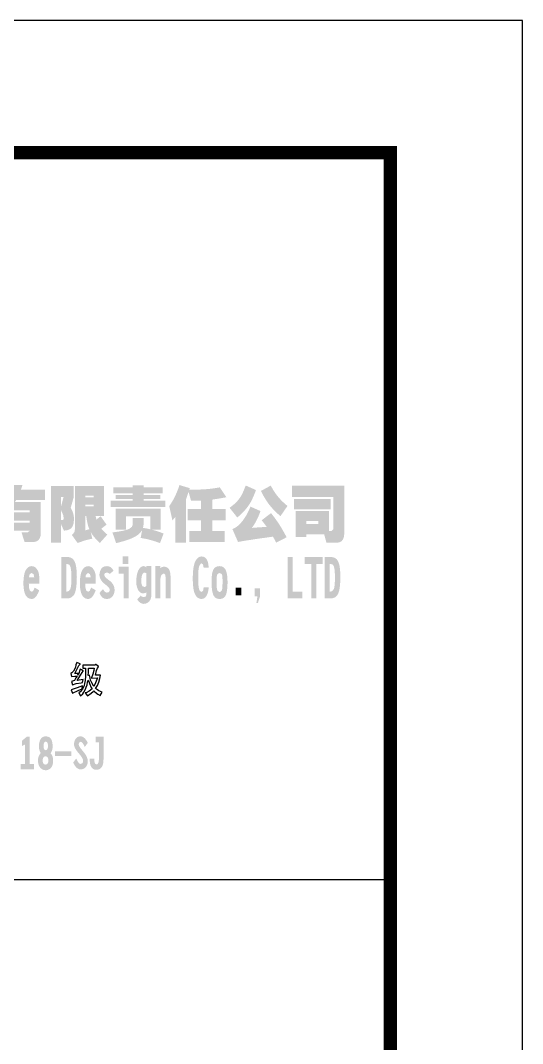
# Model space of a CAD drawing. Extents: x 1417642 to 3570900, y 124798 to 1191112.
# Drawn here: x 1612649 to 1618342, y 749940 to 761548 of the extents above; entities that cross this region are included whole.
import ezdxf

# ---------------------------------------------------------------- set-up
doc = ezdxf.new("R2010")
doc.units = 0
doc.header["$LTSCALE"] = 1000
doc.header["$MEASUREMENT"] = 0
doc.layers.add('PUB_TITLE', color=4, linetype='CONTINUOUS')
doc.layers.add('图戳', color=211, linetype='CONTINUOUS')

msp = doc.modelspace()

# ---------------------------------------------------------------- hatches: boundary and pattern name
at = {"layer": '图戳'}
h = msp.add_hatch(color=256, dxfattribs=at)
h.paths.add_polyline_path([(1612928.8, 756223.6), (1612653.6, 756223.6), (1612665.2, 756257.4), (1612672.3, 756276), (1612545.2, 756276), (1612529.6, 756243.6), (1612519.8, 756223.6), (1612326.4, 756223.6), (1612326.4, 756106.7), (1612451.4, 756106.7), (1612428.2, 756078.2), (1612422, 756071.1), (1612388.7, 756038.2), (1612358.5, 756011.1), (1612331.3, 755989.7), (1612306.9, 755973.7), (1612292.7, 755966.2), (1612343.8, 755837.7), (1612373.1, 755860.8), (1612401.1, 755883.1), (1612416.7, 755895.5), (1612416.7, 755629.7), (1612541.2, 755629.7), (1612541.2, 755759), (1612754.1, 755759), (1612733.7, 755741.2), (1612660.3, 755741.2), (1612696.3, 755629.7), (1612790.6, 755629.7), (1612823.9, 755634.6), (1612849.2, 755647.9), (1612867, 755670.1), (1612876.8, 755701.7), (1612879.5, 755732.4), (1612879.5, 756086.2), (1612587, 756086.2), (1612599.8, 756106.7), (1612928.8, 756106.7)])
h.paths.add_polyline_path([(1612755, 755988.4), (1612755, 755966.2), (1612541.2, 755966.2), (1612541.2, 755988.4)], flags=16)
h.paths.add_polyline_path([(1612755, 755873.7), (1612755, 755851.9), (1612541.2, 755851.9), (1612541.2, 755873.7)], flags=16)
h = msp.add_hatch(color=256, dxfattribs=at)
h.paths.add_polyline_path([(1613253.8, 756267.6), (1612993.7, 756267.6), (1612993.7, 755624.8), (1613108.4, 755624.8), (1613108.4, 755835), (1613141.7, 755759.9), (1613180.4, 755764.4), (1613211.5, 755776.8), (1613224.9, 755787), (1613240.9, 755810.6), (1613251.5, 755842.6), (1613256, 755883.1), (1613256.4, 755893.7), (1613253.3, 755930.2), (1613248.9, 755949.7), (1613238.7, 755978.2), (1613220.9, 756014.6), (1613219.1, 756018.2), (1613253.8, 756142.7)])
h.paths.add_polyline_path([(1613108.4, 756142.7), (1613138.2, 756142.7), (1613108.4, 756030.2)], flags=16)
h.paths.add_polyline_path([(1613108.4, 755992.9), (1613125.7, 755956.4), (1613133.7, 755935.1), (1613139.5, 755899.1), (1613139.5, 755893.7), (1613132.9, 755882.2), (1613108.4, 755879.1)], flags=16)
h.paths.add_polyline_path([(1613594.7, 756264.9), (1613267.6, 756264.9), (1613267.6, 756210.7), (1613267.6, 756156), (1613267.6, 756011.1), (1613267.6, 755840.4), (1613267.6, 755779), (1613260.9, 755744.8), (1613241.3, 755718.1), (1613231.5, 755710.6), (1613297.3, 755619.4), (1613333.8, 755632.3), (1613366.2, 755643.9), (1613371.6, 755645.7), (1613399.6, 755653.7), (1613436, 755662.6), (1613464, 755668.3), (1613445.8, 755743), (1613460.9, 755718.1), (1613480.5, 755691.9), (1613504.5, 755663.9), (1613533.4, 755635), (1613549.4, 755619.9), (1613633.9, 755715), (1613604.1, 755741.7), (1613579.2, 755766.1), (1613565.4, 755781.3), (1613590.7, 755800.8), (1613621.4, 755824.8), (1613625, 755827.9), (1613557.8, 755923.1), (1613529.4, 755899.9), (1613510.7, 755884.8), (1613502.7, 755919.5), (1613501.4, 755927.1), (1613594.7, 755927.1), (1613594.7, 755981.7), (1613594.7, 756035.5)])
h.paths.add_polyline_path([(1613477.8, 756156), (1613477.8, 756136.9), (1613384, 756136.9), (1613384, 756156)], flags=16)
h.paths.add_polyline_path([(1613477.8, 756055.1), (1613477.8, 756035.5), (1613384, 756035.5), (1613384, 756055.1)], flags=16)
h.paths.add_polyline_path([(1613394.7, 755927.1), (1613400.9, 755884.8), (1613408.5, 755847), (1613416.9, 755813.7), (1613426.7, 755784.4), (1613430.3, 755775.9), (1613394.7, 755766.1), (1613384, 755763), (1613384, 755840.4), (1613384, 755927.1)], flags=16)
h = msp.add_hatch(color=256, dxfattribs=at)
h.paths.add_polyline_path([(1614262.9, 756250.3), (1614047.3, 756250.3), (1614047.3, 756274.7), (1613920.1, 756274.7), (1613920.1, 756250.3), (1613701, 756250.3), (1613701, 756181.3), (1613920.1, 756181.3), (1613920.1, 756164.9), (1613727.7, 756164.9), (1613727.7, 756117.3), (1613920.1, 756117.3), (1613920.1, 756100.9), (1613671.6, 756100.9), (1613671.6, 756027.1), (1614292.2, 756027.1), (1614292.2, 756100.9), (1614047.3, 756100.9), (1614047.3, 756117.3), (1614234, 756117.3), (1614234, 756164.9), (1614047.3, 756164.9), (1614047.3, 756181.3), (1614262.9, 756181.3)])
h.paths.add_polyline_path([(1613845, 755920.4), (1614122.4, 755920.4), (1614122.4, 755774.6), (1614087.7, 755782.6), (1614052.2, 755788.8), (1614038.8, 755790.6), (1614044.6, 755825.7), (1614044.6, 755829.7), (1614044.6, 755901.7), (1613922.8, 755901.7), (1613922.8, 755829.7), (1613912.6, 755803), (1613881.5, 755779.5), (1613880.1, 755779), (1613859.2, 755771), (1613831.7, 755763), (1613797.9, 755755.5), (1613757.4, 755748.4), (1613710.8, 755741.7), (1613692.5, 755739), (1613733, 755618.1), (1613778.8, 755629.2), (1613821, 755640.8), (1613858.8, 755652.8), (1613893, 755665.2), (1613923.3, 755678.1), (1613949, 755691.5), (1613971.3, 755705.2), (1613978.8, 755710.6), (1614006.4, 755735.5), (1614027.3, 755763), (1614028.6, 755765.7), (1614012.2, 755677.2), (1614054, 755669.2), (1614089.5, 755662.1), (1614118, 755654.6), (1614118.4, 755654.6), (1614146.9, 755647), (1614180.7, 755636.3), (1614219.3, 755623), (1614231.8, 755618.6), (1614272.2, 755727), (1614234.4, 755741.2), (1614199.3, 755752.8), (1614167.8, 755762.6), (1614154, 755766.6), (1614135.8, 755771), (1614239.3, 755771), (1614239.3, 756010.2), (1613728.5, 756010.2), (1613728.5, 755965.7), (1613728.5, 755920.4), (1613728.5, 755771), (1613845, 755771)])
for points in [[(1614527, 756116.9), (1614538.5, 756148.9), (1614550.1, 756184), (1614555, 756198.7), (1614583.4, 756100), (1614619, 756100), (1614655, 756100.4), (1614691.4, 756101.3), (1614698.1, 756101.3), (1614698.1, 756004.9), (1614545.6, 756004.9), (1614545.6, 755877.7), (1614698.1, 755877.7), (1614698.1, 755757.2), (1614564.3, 755757.2), (1614564.3, 755629.7), (1614963.5, 755629.7), (1614963.5, 755757.2), (1614825.2, 755757.2), (1614825.2, 755877.7), (1614976.8, 755877.7), (1614976.8, 756004.9), (1614825.2, 756004.9), (1614825.2, 756112), (1614860.4, 756117.3), (1614895.9, 756122.7), (1614931.5, 756128.9), (1614967.1, 756135.6), (1614983.5, 756138.7), (1614908.8, 756250.7), (1614876.4, 756244.9), (1614843, 756239.6), (1614808.8, 756235.1), (1614774.1, 756231.6), (1614738.6, 756228.5), (1614702.1, 756226.7), (1614665.2, 756225.4), (1614627.4, 756224.5), (1614588.7, 756224.9), (1614563.4, 756225.4), (1614568.7, 756241.4), (1614452.3, 756276.9), (1614439.8, 756240), (1614426, 756204.9), (1614411.8, 756171.1), (1614396.3, 756138.2), (1614379.8, 756107.1), (1614362.5, 756077.8), (1614344.2, 756049.3), (1614336.2, 756037.8), (1614372.3, 755875.5), (1614395.4, 755903.5), (1614405.1, 755915.1), (1614405.1, 755622.1), (1614527, 755622.1)], [(1614667.4, 755308.6), (1614671.6, 755338.5), (1614676.3, 755355.9), (1614692.1, 755384.3), (1614702.6, 755388.5), (1614718.9, 755374.8), (1614726.2, 755341.2), (1614783, 755341.2), (1614779.9, 755378.5), (1614772, 755411.1), (1614760.9, 755434.2), (1614742, 755454.7), (1614718.9, 755465.2), (1614702.6, 755466.8), (1614678.4, 755462), (1614656.9, 755447.3), (1614638, 755423.2), (1614634.3, 755416.8), (1614624.3, 755393.2), (1614616.4, 755365.3), (1614610.1, 755332.8), (1614605.9, 755296), (1614603.8, 755255), (1614603.3, 755221.9), (1614603.8, 755177.2), (1614606.4, 755137.3), (1614610.6, 755102.6), (1614616.4, 755072.6), (1614623.8, 755047.9), (1614623.8, 755047.4), (1614639, 755019), (1614657.4, 754999.1), (1614679.5, 754987.5), (1614702.6, 754983.8), (1614727.8, 754989.1), (1614748.8, 755005.4), (1614760.9, 755023.2), (1614773.5, 755052.7), (1614780.9, 755085.8), (1614783, 755116.8), (1614726.2, 755116.8), (1614721, 755081.6), (1614719.4, 755078.4), (1614702.6, 755062.6), (1614683.2, 755075.3), (1614673.7, 755097.3), (1614669, 755121.5), (1614666.3, 755154.6), (1614664.8, 755196.7), (1614664.2, 755221.9), (1614665.3, 755269.7)], [(1615735.3, 755460.5), (1615678.5, 755460.5), (1615678.5, 754990.1), (1615845.1, 754990.1), (1615845.1, 755068.9), (1615735.3, 755068.9)], [(1616003.3, 755381.6), (1616074.2, 755381.6), (1616074.2, 755460.5), (1615873.5, 755460.5), (1615873.5, 755381.6), (1615946.5, 755381.6), (1615946.5, 754990.1), (1616003.3, 754990.1)], [(1613704.6, 755303.3), (1613689.9, 755328.6), (1613670.5, 755346.4), (1613646.3, 755355.4), (1613629.5, 755356.9), (1613601.6, 755352.7), (1613579, 755341.2), (1613565.4, 755327.5), (1613551.2, 755299.1), (1613544.9, 755265.5), (1613544.3, 755256.6), (1613548, 755230.8), (1613558.5, 755205.6), (1613575.3, 755181.4), (1613599.5, 755158.3), (1613615.3, 755146.2), (1613643.7, 755121.5), (1613659.4, 755099.4), (1613662.6, 755085.8), (1613653.6, 755062.6), (1613629.5, 755055.8), (1613607.4, 755063.7), (1613589.5, 755087.3), (1613584.8, 755097.3), (1613544.9, 755052.1), (1613558.5, 755023.8), (1613575.9, 755002.7), (1613597.4, 754989.6), (1613623.2, 754984.3), (1613629.5, 754983.8), (1613656.8, 754988), (1613679.4, 755000.1), (1613693.1, 755013.2), (1613708.8, 755041.1), (1613716.2, 755073.2), (1613716.7, 755085.8), (1613713.6, 755115.2), (1613703.6, 755142), (1613686.2, 755167.2), (1613662.6, 755189.8), (1613657.8, 755193), (1613625.8, 755218.2), (1613605.8, 755239.2), (1613598.8, 755256), (1613605.3, 755276.5), (1613629.5, 755284.9), (1613653.6, 755276), (1613659.4, 755267.6)], [(1614314.2, 755340.1), (1614290.1, 755350.1), (1614276.4, 755351.2), (1614252.2, 755345.4), (1614234.9, 755333.3), (1614234.9, 755356.9), (1614178.1, 755356.9), (1614178.1, 754990.1), (1614234.9, 754990.1), (1614234.9, 755205.1), (1614241.2, 755241.3), (1614248, 755256), (1614269.6, 755272.3), (1614276.4, 755272.9), (1614289.5, 755262.9), (1614294.8, 755229.2), (1614294.8, 755228.7), (1614294.8, 754990.1), (1614351.5, 754990.1), (1614351.5, 755228.7), (1614349.4, 755269.7), (1614342.1, 755301.8), (1614333.2, 755321.2)], [(1615152.5, 755113.6), (1615088.9, 755113.6), (1615088.9, 755026.4), (1615152.5, 755026.4)], [(1615366.3, 755103.1), (1615303.3, 755103.1), (1615303.3, 755015.9), (1615336.4, 755015.9), (1615324.8, 754938.6), (1615341.6, 754938.6), (1615366.3, 755016.4)], [(1612751.9, 753420.3), (1612719, 753420.3), (1612719, 753418.9), (1612716.3, 753418.9), (1612716.3, 753417.6), (1612713.2, 753415.3), (1612713.2, 753414.7), (1612666.7, 753376.1), (1612666.7, 753317), (1612699.3, 753331.5), (1612699.3, 753112.5), (1612651.6, 753112.5), (1612651.6, 753050.7), (1612801.3, 753050.7), (1612801.3, 753112.5), (1612751.9, 753112.5)], [(1613390.4, 753388.4), (1613378.8, 753401.9), (1613366.9, 753412.4), (1613354.5, 753419.9), (1613341.8, 753424.1), (1613330.8, 753425.3), (1613314, 753423.6), (1613298.9, 753418.4), (1613285.6, 753409.3), (1613274.4, 753396.9), (1613265.7, 753381.3), (1613259.9, 753364.1), (1613257, 753345.4), (1613256.6, 753334.2), (1613257.8, 753321.4), (1613261.4, 753307.7), (1613267.8, 753293), (1613276.5, 753277.4), (1613287.7, 753260.8), (1613301.4, 753243.2), (1613313.8, 753228.5), (1613329.4, 753209), (1613342, 753191.3), (1613351, 753175.4), (1613357.2, 753161.3), (1613359.9, 753149), (1613360.1, 753144.9), (1613355.3, 753127.7), (1613352.8, 753123.9), (1613340.2, 753114), (1613330.4, 753112.5), (1613320.5, 753115.2), (1613310.3, 753123.5), (1613300.1, 753137), (1613289.8, 753156.1), (1613281.7, 753174.5), (1613247, 753128.5), (1613256.8, 753108.2), (1613267.4, 753091.1), (1613278.4, 753077), (1613290, 753065.8), (1613302.4, 753057.6), (1613314.9, 753052.6), (1613328.3, 753050.7), (1613330.4, 753050.7), (1613347.9, 753052.2), (1613363.6, 753056.9), (1613377.3, 753064.8), (1613389.1, 753076), (1613389.7, 753076.6), (1613399.7, 753091.2), (1613407, 753107.5), (1613411.3, 753125.4), (1613412.8, 753144.9), (1613411.7, 753158.8), (1613408.2, 753173.5), (1613402.6, 753189), (1613394.7, 753205), (1613384.4, 753221.8), (1613372.1, 753239.4), (1613359.3, 753255), (1613342.2, 753276), (1613328.4, 753294.2), (1613318.4, 753309.6), (1613312, 753322.2), (1613309.3, 753332), (1613309.1, 753334.2), (1613313.2, 753352.7), (1613315.3, 753355.6), (1613330, 753363.5), (1613340.4, 753360.4), (1613350.7, 753351.9), (1613361.3, 753337.6), (1613372.3, 753317.8), (1613378.3, 753305), (1613412.4, 753351.9), (1613401.6, 753371.8)], [(1613591.1, 753420.3), (1613501.3, 753420.3), (1613501.3, 753358.3), (1613538.5, 753358.3), (1613538.5, 753173.1), (1613537.6, 753150.1), (1613534.7, 753132.4), (1613532, 753123.9), (1613521.3, 753110.4), (1613510.9, 753107.5), (1613497.6, 753113.5), (1613491.2, 753125.8), (1613488.1, 753140.9), (1613486.8, 753161.1), (1613486.6, 753173.1), (1613434.1, 753173.1), (1613434.5, 753150.5), (1613436.4, 753130.1), (1613439.5, 753111.5), (1613443.9, 753095.1), (1613448.4, 753083.9), (1613457.4, 753069.4), (1613468.6, 753058.4), (1613482.2, 753050.7), (1613498, 753046.6), (1613510.9, 753045.7), (1613528.1, 753047.4), (1613543.4, 753052.4), (1613556.7, 753060.9), (1613568.1, 753072.9), (1613572.1, 753078.9), (1613578.7, 753091.4), (1613583.9, 753106.7), (1613587.8, 753124.8), (1613590.1, 753145.5), (1613591.1, 753168.9), (1613591.1, 753173.1)], [(1613227.1, 753256), (1613040, 753256), (1613040, 753202.3), (1613227.1, 753202.3)]]:
    msp.add_hatch(color=256, dxfattribs=at).paths.add_polyline_path(points)
h = msp.add_hatch(color=256, dxfattribs=at)
h.paths.add_polyline_path([(1615295.1, 756156.5), (1615310.2, 756194.2), (1615320, 756220), (1615203.6, 756271.6), (1615187.6, 756230.7), (1615172, 756194.7), (1615156.9, 756164), (1615141.8, 756138.2), (1615136.9, 756130.7), (1615118.6, 756106.7), (1615096.4, 756082.2), (1615069.7, 756057.3), (1615038.6, 756032), (1615020.8, 756018.2), (1615108, 755908.4), (1615138.7, 755935.5), (1615166.2, 755962.2), (1615191.1, 755988.4), (1615212.9, 756013.8), (1615231.1, 756038.2), (1615247.6, 756062.7), (1615264, 756090.7), (1615279.6, 756121.8)])
h.paths.add_polyline_path([(1615620.1, 756089.8), (1615594.8, 756116), (1615570.8, 756143.1), (1615549, 756170.7), (1615529, 756199.1), (1615510.7, 756228.5), (1615493.8, 756258.3), (1615487.6, 756270.7), (1615376.5, 756210.2), (1615392.5, 756177.3), (1615409.8, 756145.3), (1615428.5, 756114.7), (1615448.1, 756084.9), (1615469, 756056), (1615491.2, 756028.4), (1615514.7, 756002.2), (1615539.2, 755976.4), (1615565, 755952), (1615592.1, 755928.8), (1615597.4, 755924.4), (1615677, 756039.5), (1615647.7, 756064.4)])
h.paths.add_polyline_path([(1615629.4, 755754.1), (1615611.7, 755784.8), (1615594.8, 755812.8), (1615585, 755827.9), (1615566.3, 755855.9), (1615546.3, 755884.8), (1615525, 755914.2), (1615501.8, 755944), (1615490.3, 755958.2), (1615384.5, 755877.7), (1615408, 755847), (1615429.8, 755818.6), (1615441.8, 755802.6), (1615397.4, 755799.5), (1615357.4, 755796.8), (1615322.3, 755794.6), (1615291.6, 755791.9), (1615273.3, 755790.6), (1615281.8, 755802.6), (1615302.2, 755833.7), (1615320.5, 755865.3), (1615336.9, 755897.3), (1615351.1, 755929.7), (1615364, 755962.6), (1615370.7, 755981.7), (1615256.5, 756032.4), (1615243.6, 755999.5), (1615228.5, 755967.5), (1615211.6, 755936), (1615192.4, 755905.3), (1615171.1, 755875.1), (1615168.9, 755871.5), (1615142.2, 755839.9), (1615115.1, 755814.2), (1615087.5, 755794.1), (1615060, 755780.4), (1615052.4, 755777.7), (1615116, 755631), (1615156.4, 755638.6), (1615193.3, 755644.8), (1615226.7, 755650.1), (1615252, 755653.7), (1615277.4, 755657.7), (1615305.8, 755662.1), (1615337.8, 755667), (1615373.4, 755671.9), (1615411.6, 755677.2), (1615453.4, 755683), (1615498.3, 755689.2), (1615512.5, 755691), (1615529, 755661.2), (1615546.7, 755628.3), (1615549, 755623.9), (1615666.8, 755684.3), (1615648.1, 755720.8)])
h = msp.add_hatch(color=256, dxfattribs=at)
h.paths.add_polyline_path([(1616320.7, 756268.9), (1615728.1, 756268.9), (1615728.1, 756141.3), (1616196.2, 756141.3), (1616196.2, 755775.9), (1616177.1, 755754.6), (1616147.8, 755754.6), (1616147.8, 755776.4), (1616147.8, 755834.6), (1616147.8, 755983.5), (1615769.9, 755983.5), (1615769.9, 755688.3), (1615889, 755688.3), (1615889, 755717.7), (1616093.1, 755717.7), (1616118.9, 755622.1), (1616230, 755622.1), (1616263.8, 755626.1), (1616289.6, 755639.4), (1616307.8, 755661.2), (1616318, 755692.3), (1616320.7, 755724.4)])
h.paths.add_polyline_path([(1616028.6, 755867.1), (1616028.6, 755834.6), (1615889, 755834.6), (1615889, 755867.1)], flags=16)
h.paths.add_polyline_path([(1616167.8, 756119.6), (1615749.5, 756119.6), (1615749.5, 756003.1), (1616167.8, 756003.1)], flags=17)
h = msp.add_hatch(color=256, dxfattribs=at)
h.paths.add_polyline_path([(1613287.3, 755279.7), (1613284.2, 755320.2), (1613279.5, 755354.8), (1613273.2, 755383.7), (1613264.8, 755406.9), (1613263.7, 755409), (1613249.5, 755432.1), (1613230.1, 755447.9), (1613205.4, 755457.8), (1613178.6, 755460.5), (1613110.8, 755460.5), (1613110.8, 754990.1), (1613178.6, 754990.1), (1613206.4, 754993.8), (1613229.5, 755004.3), (1613249.5, 755022.2), (1613260, 755037.4), (1613269, 755057.9), (1613275.8, 755084.2), (1613281.6, 755116.2), (1613285.2, 755153.6), (1613287.3, 755197.2), (1613288.4, 755233.4)])
h.paths.add_polyline_path([(1613226.9, 755233.4), (1613225.9, 755183.5), (1613223.8, 755143.6), (1613219.6, 755114.7), (1613214.3, 755097.3), (1613197, 755074.2), (1613178.6, 755068.9), (1613167.5, 755068.9), (1613167.5, 755381.6), (1613178.6, 755381.6), (1613202.7, 755373.2), (1613214.8, 755352.7), (1613220.6, 755328), (1613224.8, 755294.9), (1613226.4, 755252.9)], flags=16)
h = msp.add_hatch(color=256, dxfattribs=at)
h.paths.add_polyline_path([(1613870.7, 755466.8), (1613806.6, 755466.8), (1613806.6, 755379.5), (1613870.7, 755379.5)])
h.paths.add_polyline_path([(1613875.4, 755351.7), (1613762.4, 755351.7), (1613762.4, 755272.9), (1613818.7, 755272.9), (1613818.7, 754990.1), (1613875.4, 754990.1)])
h = msp.add_hatch(color=256, dxfattribs=at)
h.paths.add_polyline_path([(1616268.2, 755354.8), (1616261.8, 755383.7), (1616252.9, 755406.9), (1616251.9, 755409), (1616237.7, 755432.1), (1616218.2, 755447.9), (1616194.1, 755457.8), (1616166.7, 755460.5), (1616099.5, 755460.5), (1616099.5, 754990.1), (1616166.7, 754990.1), (1616194.6, 754993.8), (1616218.2, 755004.3), (1616237.7, 755022.2), (1616248.2, 755037.4), (1616257.1, 755057.9), (1616264.5, 755084.2), (1616269.7, 755116.2), (1616273.9, 755153.6), (1616276, 755197.2), (1616276.6, 755233.4), (1616275.5, 755279.7), (1616272.9, 755320.2)])
h.paths.add_polyline_path([(1616209.3, 755328), (1616213, 755294.9), (1616215.1, 755252.9), (1616215.6, 755233.4), (1616214.5, 755183.5), (1616211.9, 755143.6), (1616207.7, 755114.7), (1616203, 755097.3), (1616185.6, 755074.2), (1616166.7, 755068.9), (1616156.2, 755068.9), (1616156.2, 755381.6), (1616166.7, 755381.6), (1616190.9, 755373.2), (1616203.5, 755352.7)], flags=16)
h = msp.add_hatch(color=256, dxfattribs=at)
h.paths.add_polyline_path([(1612823.8, 755337.5), (1612802.3, 755351.7), (1612776.5, 755356.9), (1612776, 755356.9), (1612751.3, 755352.2), (1612729.8, 755338.5), (1612711.4, 755315.4), (1612705.6, 755304.9), (1612696.1, 755279.2), (1612688.8, 755248.2), (1612684.6, 755211.9), (1612682.5, 755170.4), (1612682.5, 755164.1), (1612684, 755122), (1612688.8, 755085.2), (1612696.1, 755053.7), (1612707.2, 755028), (1612710.8, 755021.7), (1612728.7, 755000.6), (1612751.3, 754988), (1612776, 754983.8), (1612797, 754988), (1612816, 755001.2), (1612833.8, 755022.7), (1612849.6, 755052.7), (1612861.7, 755083.1), (1612810.2, 755113.1), (1612794.9, 755078.4), (1612776.8, 755065.2), (1612755.5, 755080.5), (1612753.4, 755084.7), (1612746.6, 755110.5), (1612744, 755152.5), (1612743.4, 755156.2), (1612862.7, 755156.2), (1612862.7, 755228.2), (1612859.6, 755263.9), (1612850.6, 755296), (1612841.7, 755313.8)])
h.paths.add_polyline_path([(1612776, 755278.1), (1612797.6, 755266), (1612804.9, 755233.4), (1612804.9, 755228.2), (1612745.5, 755228.2), (1612751.3, 755258.1), (1612770.2, 755277.1)], flags=16)
h = msp.add_hatch(color=256, dxfattribs=at)
h.paths.add_polyline_path([(1613503.3, 755228.2), (1613500.2, 755263.9), (1613490.7, 755296), (1613481.8, 755313.8), (1613464.5, 755337.5), (1613442.4, 755351.7), (1613416.6, 755356.9), (1613391.9, 755352.2), (1613370.4, 755338.5), (1613352, 755315.4), (1613346.2, 755304.9), (1613336.2, 755279.2), (1613329.4, 755248.2), (1613324.7, 755211.9), (1613323.1, 755170.4), (1613322.6, 755164.1), (1613324.1, 755122), (1613328.9, 755085.2), (1613336.7, 755053.7), (1613347.3, 755028), (1613350.9, 755021.7), (1613369.3, 755000.6), (1613391.9, 754988), (1613416.6, 754983.8), (1613437.1, 754988), (1613456.6, 755001.2), (1613473.9, 755022.7), (1613490.2, 755052.7), (1613502.3, 755083.1), (1613450.8, 755113.1), (1613435, 755078.4), (1613417.4, 755065.2), (1613395.6, 755080.5), (1613393.5, 755084.7), (1613386.7, 755110.5), (1613384, 755152.5), (1613384, 755156.2), (1613503.3, 755156.2)])
h.paths.add_polyline_path([(1613386.1, 755228.2), (1613391.4, 755258.1), (1613410.3, 755277.1), (1613416.6, 755278.1), (1613437.7, 755266), (1613445, 755233.4), (1613445.5, 755228.2)], flags=16)
h = msp.add_hatch(color=256, dxfattribs=at)
h.paths.add_polyline_path([(1614134, 755356.9), (1614077.2, 755356.9), (1614077.2, 755343.3), (1614054.1, 755355.9), (1614043.6, 755356.9), (1614021, 755351.2), (1614001, 755333.3), (1613985.3, 755307.5), (1613974.7, 755280.2), (1613967.4, 755248.2), (1613963.2, 755211.9), (1613962.1, 755179.3), (1613964.8, 755143), (1613973.2, 755110.5), (1613986.3, 755081), (1613987.4, 755079.5), (1614006.8, 755058.4), (1614029.9, 755047.9), (1614043.6, 755046.4), (1614067.2, 755053.7), (1614077.2, 755061.1), (1614077.2, 755034.8), (1614070.4, 755012.7), (1614046.7, 755004.3), (1614023.6, 755012.7), (1614012.6, 755022.7), (1613972.6, 754977.5), (1613993.1, 754952.8), (1614014.7, 754936.5), (1614038.3, 754929.2), (1614046.7, 754928.6), (1614073, 754932.8), (1614096.1, 754944.4), (1614109.3, 754956), (1614125, 754982.2), (1614132.9, 755014.3), (1614134, 755034.8)])
h.paths.add_polyline_path([(1614077.2, 755276.5), (1614077.2, 755131.5), (1614056.2, 755118.9), (1614032.6, 755129.4), (1614029.9, 755132), (1614020.5, 755159.9), (1614018.9, 755179.3), (1614021, 755219.8), (1614026.2, 755251.8), (1614028.9, 755259.7), (1614045.7, 755282.3), (1614056.2, 755284.4)], flags=16)
h = msp.add_hatch(color=256, dxfattribs=at)
h.paths.add_polyline_path([(1614984.8, 755291.2), (1614975.3, 755314.9), (1614972.2, 755320.7), (1614954.9, 755341.2), (1614932.3, 755353.8), (1614906.5, 755356.9), (1614878.7, 755353.3), (1614855.5, 755341.7), (1614838.7, 755322.3), (1614829.3, 755300.7), (1614822.4, 755271.3), (1614817.7, 755235), (1614816.1, 755190.9), (1614815.6, 755176.7), (1614817.2, 755133.1), (1614820.3, 755095.2), (1614826.1, 755062.1), (1614834, 755034.8), (1614838.7, 755023.8), (1614854, 755002.2), (1614875.5, 754989.1), (1614903.4, 754983.8), (1614906.5, 754983.8), (1614934.4, 754987.5), (1614957, 754999.6), (1614974.3, 755020.1), (1614976.4, 755023.2), (1614984.3, 755045.8), (1614990.6, 755075.3), (1614994.8, 755111.5), (1614996.9, 755154.6), (1614997.4, 755176.7), (1614995.8, 755221.9), (1614991.6, 755260.2)])
h.paths.add_polyline_path([(1614930.7, 755268.6), (1614933.8, 755262.9), (1614938.6, 755241.3), (1614940.7, 755201.4), (1614940.7, 755176.7), (1614939.6, 755129.4), (1614936.5, 755096.3), (1614932.3, 755081.6), (1614911.8, 755063.2), (1614906.5, 755062.6), (1614884.4, 755075.8), (1614882.3, 755079.5), (1614876.5, 755102.6), (1614872.9, 755138.8), (1614872.3, 755176.7), (1614873.9, 755225.6), (1614877.6, 755255), (1614879.7, 755261.8), (1614900.7, 755278.1), (1614906.5, 755278.1)], flags=16)
h = msp.add_hatch(color=256, dxfattribs=at)
h.paths.add_polyline_path([(1612987.8, 753406.4), (1612975.9, 753415.6), (1612961.2, 753421.8), (1612943.8, 753424.9), (1612934.7, 753425.3), (1612917.7, 753423.4), (1612902.9, 753418), (1612890.1, 753408.9), (1612879.3, 753396.1), (1612875.2, 753389.8), (1612868.3, 753374.3), (1612863.1, 753357.1), (1612859.8, 753338.2), (1612858.3, 753317.4), (1612858.3, 753313.3), (1612859.4, 753291.7), (1612862.7, 753272.4), (1612868.1, 753255.6), (1612875.8, 753240.9), (1612880.3, 753234.9), (1612870.2, 753224.9), (1612861.2, 753211.7), (1612854.4, 753195.9), (1612850.1, 753177.8), (1612848.2, 753156.9), (1612848.2, 753150.3), (1612849.4, 753129.5), (1612852.8, 753110.6), (1612858.6, 753093.8), (1612866.8, 753078.9), (1612873.3, 753070.2), (1612886.1, 753058), (1612900, 753049.2), (1612914.8, 753043.4), (1612930.9, 753040.9), (1612934.7, 753040.7), (1612951.7, 753042.2), (1612967.2, 753047.2), (1612981.1, 753055.3), (1612991.3, 753064.2), (1613001.3, 753076.8), (1613009.3, 753091.4), (1613014.9, 753108.2), (1613018.5, 753127.4), (1613019.9, 753148.6), (1613019.9, 753150.3), (1613018.7, 753171.4), (1613015.1, 753190.3), (1613009.1, 753206.9), (1613000.8, 753221.2), (1612998.6, 753224.1), (1612990.1, 753233.2), (1612994.8, 753239.2), (1613002.7, 753253.4), (1613008.5, 753270.1), (1613012.2, 753288.8), (1613013.7, 753309.8), (1613013.7, 753313.3), (1613012.7, 753335.7), (1613010.2, 753355.8), (1613006, 753373.4), (1613000, 753388.4), (1612997.1, 753393.8)])
h.paths.add_polyline_path([(1612949.4, 753360.6), (1612955.6, 753351), (1612959.4, 753335.5), (1612961.2, 753313.4), (1612959.1, 753292.5), (1612953.6, 753279.1), (1612941.1, 753269.1), (1612934.7, 753268.1), (1612920.8, 753274.9), (1612918.1, 753278.7), (1612912.5, 753293.8), (1612910.8, 753313.3), (1612912.1, 753334.2), (1612915.9, 753352), (1612926.6, 753364.5), (1612934.7, 753366)], flags=16)
h.paths.add_polyline_path([(1612934.7, 753199), (1612950, 753194.4), (1612957.7, 753186.6), (1612963.3, 753172), (1612965.4, 753150.3), (1612963.1, 753129.7), (1612957.3, 753116.5), (1612943.6, 753106.5), (1612934.7, 753104.8), (1612918.9, 753108.8), (1612910, 753116.5), (1612902.9, 753131.4), (1612900.7, 753150.3), (1612902.9, 753171.4), (1612909.6, 753187.3), (1612922.9, 753197.1)], flags=16)

# ---------------------------------------------------------------- linework, layer by layer
at = {"layer": 'PUB_TITLE'}
msp.add_lwpolyline([(1417642.3, 635398.4), (1618342.3, 635398.4), (1618342.3, 761548.4), (1417642.3, 761548.4)], close=True, dxfattribs=at)
at = {"layer": 'PUB_TITLE', "const_width": 150}
msp.add_lwpolyline([(1421392.3, 636898.4), (1616842.3, 636898.4), (1616842.3, 760048.4), (1421392.3, 760048.4)], close=True, dxfattribs=at)
at = {"layer": '图戳'}
for p, q in [((1606342.3, 760048.4), (1616842.3, 760048.4)), ((1616842.3, 636898.4), (1616842.3, 760048.4)), ((1613266.8, 754138.7), (1613309.5, 754228.7)), ((1613278, 754237.6), (1613271.3, 754208.4)), ((1613287, 754262.4), (1613278, 754237.6)), ((1613325.2, 754248.9), (1613287, 754262.4)), ((1613309.5, 754228.7), (1613325.2, 754244.4)), ((1613325.2, 754244.4), (1613325.2, 754248.9)), ((1613356.7, 754233.1), (1613356.7, 754199.4)), ((1613493.8, 754233.1), (1613356.7, 754233.1)), ((1613500.6, 754242.1), (1613493.8, 754233.1)), ((1613505.1, 754242.1), (1613500.6, 754242.1)), ((1613532.1, 754217.4), (1613505.1, 754242.1)), ((1613520.8, 754199.4), (1613532.1, 754212.9)), ((1613532.1, 754212.9), (1613532.1, 754217.4)), ((1613233, 754147.7), (1613219.5, 754138.7)), ((1613219.5, 754138.7), (1613228.5, 754102.7)), ((1613228.5, 754102.7), (1613266.8, 754109.5)), ((1613248.8, 754163.5), (1613233, 754147.7)), ((1613271.3, 754208.4), (1613248.8, 754163.5)), ((1613302.7, 754138.7), (1613266.8, 754138.7)), ((1613266.8, 754109.5), (1613293.7, 754109.5)), ((1613293.7, 754109.5), (1613278, 754089.3)), ((1613291.5, 754057.8), (1613329.7, 754118.5)), ((1613298.2, 754118.5), (1613302.7, 754138.7)), ((1613307.2, 754127.5), (1613298.2, 754118.5)), ((1613325.2, 754188.2), (1613307.2, 754127.5)), ((1613341, 754179.2), (1613325.2, 754188.2)), ((1613329.7, 754118.5), (1613349.9, 754150)), ((1613361.2, 754167.9), (1613341, 754179.2)), ((1613349.9, 754150), (1613361.2, 754163.5)), ((1613356.7, 754199.4), (1613388.2, 754199.4)), ((1613361.2, 754163.5), (1613361.2, 754167.9)), ((1613388.2, 754109.5), (1613383.7, 754060)), ((1613388.2, 754199.4), (1613388.2, 754138.7)), ((1613388.2, 754138.7), (1613388.2, 754109.5)), ((1613415.1, 754114), (1613419.6, 754154.5)), ((1613430.9, 754118.5), (1613415.1, 754114)), ((1613419.6, 754199.4), (1613478.1, 754199.4)), ((1613419.6, 754154.5), (1613419.6, 754199.4)), ((1613439.9, 754084.8), (1613430.9, 754118.5)), ((1613469.1, 754129.7), (1613453.4, 754089.3)), ((1613482.6, 754172.4), (1613469.1, 754129.7)), ((1613478.1, 754199.4), (1613484.8, 754199.4)), ((1613484.8, 754199.4), (1613482.6, 754172.4)), ((1613498.3, 754118.5), (1613509.6, 754172.4)), ((1613556.8, 754118.5), (1613498.3, 754118.5)), ((1613509.6, 754172.4), (1613520.8, 754199.4)), ((1613547.8, 754080.3), (1613556.8, 754118.5)), ((1613260, 754060), (1613228.5, 754048.8)), ((1613228.5, 754048.8), (1613239.8, 754010.6)), ((1613239.8, 754010.6), (1613282.5, 754024.1)), ((1613278, 754089.3), (1613260, 754060)), ((1613282.5, 754024.1), (1613336.5, 754033)), ((1613293.7, 754060), (1613291.5, 754057.8)), ((1613361.2, 754069), (1613293.7, 754060)), ((1613352.2, 753999.3), (1613293.7, 753974.6)), ((1613336.5, 754033), (1613352.2, 754035.3)), ((1613349.9, 753965.6), (1613352.2, 753999.3)), ((1613352.2, 754035.3), (1613361.2, 754069)), ((1613372.4, 754003.8), (1613352.2, 753958.9)), ((1613376.9, 754024.1), (1613372.4, 754003.8)), ((1613383.7, 754060), (1613376.9, 754024.1)), ((1613388.2, 753958.9), (1613394.9, 753983.6)), ((1613394.9, 753983.6), (1613403.9, 754010.6)), ((1613403.9, 754010.6), (1613408.4, 754039.8)), ((1613408.4, 754039.8), (1613415.1, 754064.5)), ((1613415.1, 754064.5), (1613419.6, 754057.8)), ((1613419.6, 754057.8), (1613430.9, 754024.1)), ((1613430.9, 754024.1), (1613451.1, 753979.1)), ((1613442.1, 754064.5), (1613439.9, 754084.8)), ((1613457.9, 754033), (1613442.1, 754064.5)), ((1613453.4, 754084.8), (1613520.8, 754089.3)), ((1613453.4, 754089.3), (1613453.4, 754084.8)), ((1613478.1, 753999.3), (1613457.9, 754033)), ((1613482.6, 753990.3), (1613478.1, 753999.3)), ((1613500.6, 754033), (1613482.6, 753990.3)), ((1613520.8, 754089.3), (1613500.6, 754033)), ((1613500.6, 753970.1), (1613520.8, 754003.8)), ((1613520.8, 754003.8), (1613536.6, 754039.8)), ((1613536.6, 754039.8), (1613547.8, 754080.3)), ((1613293.7, 753974.6), (1613224, 753954.4)), ((1613224, 753954.4), (1613239.8, 753913.9)), ((1613239.8, 753913.9), (1613302.7, 753945.4)), ((1613302.7, 753945.4), (1613349.9, 753965.6)), ((1613325.2, 753929.6), (1613309.5, 753918.4)), ((1613309.5, 753918.4), (1613329.7, 753884.7)), ((1613352.2, 753958.9), (1613325.2, 753929.6)), ((1613329.7, 753884.7), (1613356.7, 753909.4)), ((1613356.7, 753909.4), (1613367.9, 753925.1)), ((1613367.9, 753925.1), (1613388.2, 753958.9)), ((1613394.9, 753920.6), (1613383.7, 753918.4)), ((1613383.7, 753918.4), (1613408.4, 753884.7)), ((1613426.4, 753938.6), (1613394.9, 753920.6)), ((1613408.4, 753884.7), (1613451.1, 753913.9)), ((1613462.4, 753965.6), (1613426.4, 753938.6)), ((1613451.1, 753979.1), (1613462.4, 753965.6)), ((1613451.1, 753913.9), (1613473.6, 753934.1)), ((1613473.6, 753934.1), (1613482.6, 753940.9)), ((1613482.6, 753940.9), (1613493.8, 753929.6)), ((1613493.8, 753929.6), (1613525.3, 753904.9)), ((1613520.8, 753954.4), (1613500.6, 753970.1)), ((1613536.6, 753940.9), (1613520.8, 753954.4)), ((1613525.3, 753904.9), (1613552.3, 753889.2)), ((1613574.8, 753925.1), (1613536.6, 753940.9)), ((1613552.3, 753889.2), (1613574.8, 753925.1))]:
    msp.add_line(p, q, dxfattribs=at)
msp.add_lwpolyline([(1606342.3, 751802), (1616842.3, 751802)], dxfattribs=at)

doc.saveas('drawing.dxf')
